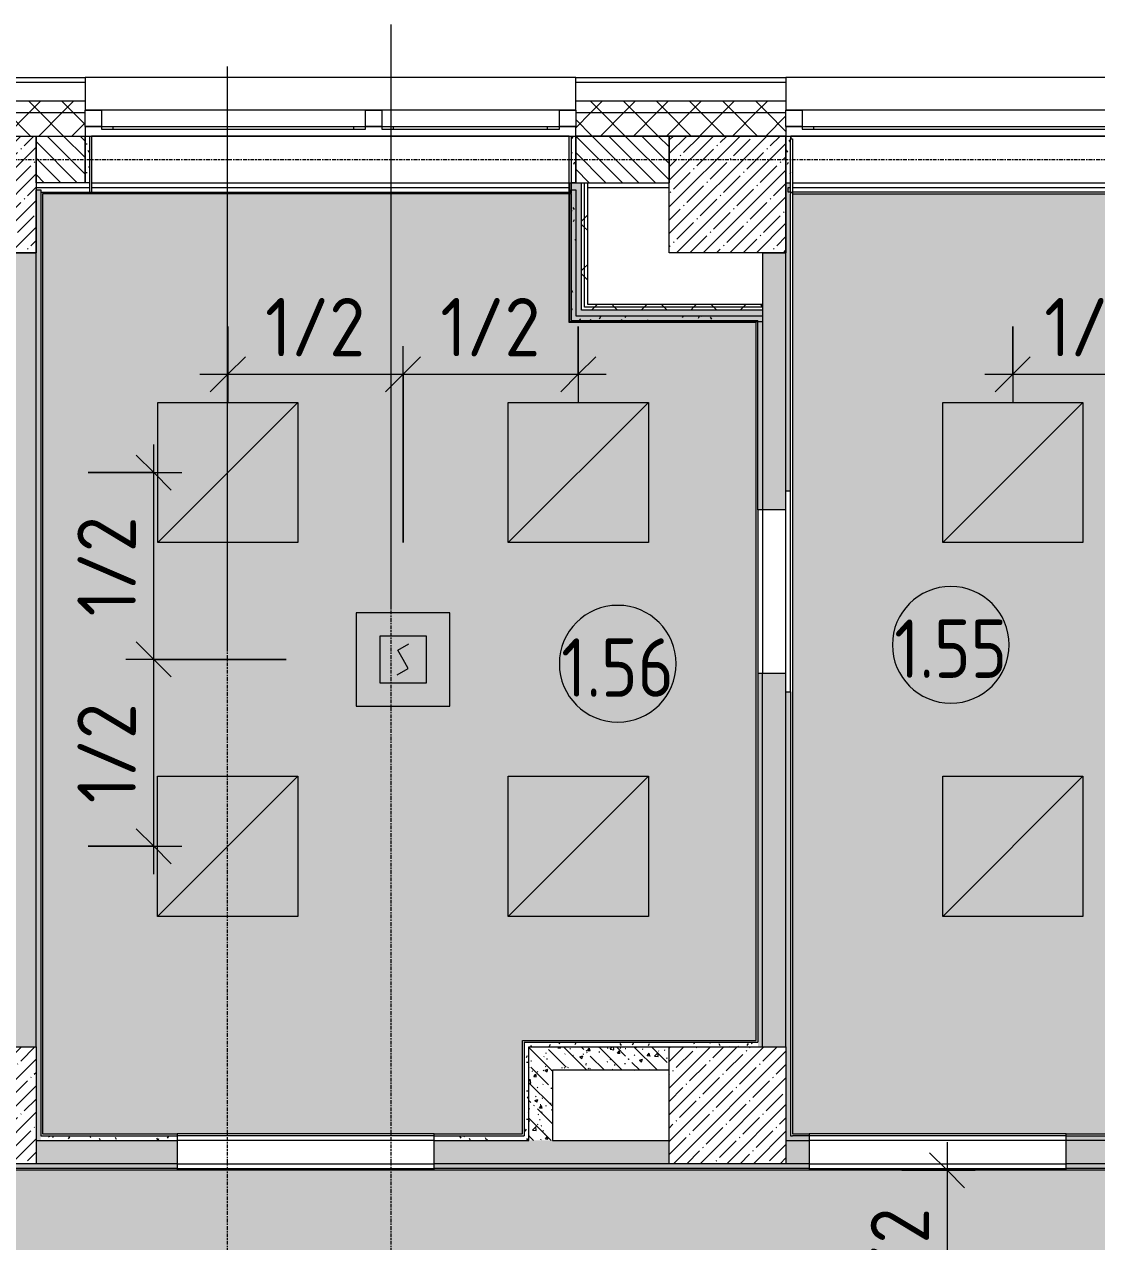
# Model space of a CAD drawing. Header units: millimetres. Extents: x 35928 to 232966, y -8553 to 29000.
# Drawn here: x 73990 to 78580, y 22366 to 27578 of the extents above; entities that cross this region are included whole.
import ezdxf

# ---------------------------------------------------------------- set-up
doc = ezdxf.new("R2010")
doc.units = ezdxf.units.MM
doc.linetypes.add('Осевая', pattern=[31.75, 6.35, -4.7625, 15.875, -4.7625])
for name, color, linetype, lineweight in [('A-ANNO-DIMS', 7, 'Continuous', 9), ('A-ANNO-DIMS-100', 7, 'Continuous', 9), ('A-ANNO-NOTE', 7, 'Continuous', 9), ('A-AREA-IDEN', 7, 'Continuous', 9), ('A-GLAZ', 7, 'Continuous', 9), ('A-GLAZ-1', 7, 'Continuous', 13), ('A-WALL', 7, 'Continuous', 9), ('I-WALL', 7, 'Continuous', 9), ('Q-SPCQ', 7, 'Continuous', 9), ('S-COLS', 7, 'Continuous', 9), ('Оси', 7, 'Continuous', 9), ('Оси-2', 7, 'Осевая', 9)]:
    doc.layers.add(name, color=color, linetype=linetype, lineweight=lineweight)
for name, color, linetype, lineweight, true_color in [('A-CLNG-1', 7, 'Continuous', 9, 0xeaeaea), ('A-WALL-1', 7, 'Continuous', 9, 0x3c3c3c), ('A-WALL-2', 7, 'Continuous', 9, 0x535353), ('A-WALL-FNSH-1', 7, 'Continuous', 9, 0x3c3c3c), ('I-WALL-1', 7, 'Continuous', 9, 0x535353), ('Q-SPCQ-4', 1, 'Continuous', 9, 0xff0000), ('S-COLS-1', 9, 'Continuous', 9, 0x808080), ('S-COLS-2', 7, 'Continuous', 9, 0x3c3c3c)]:
    doc.layers.add(name, color=color, linetype=linetype, lineweight=lineweight, true_color=true_color)
doc.layers.add('A-CLNG-PATT-1', color=7, linetype='Continuous', lineweight=9, transparency=1)
doc.styles.add('GOST Common', font='GOST_Common.ttf', dxfattribs={"width": 0.9, "height": 250})
doc.styles.add('ISOCPEUR', font='isocpeur.ttf', dxfattribs={"width": 0.9, "height": 250})
doc.dimstyles.new('ISO-2_5_0_9К_БОЛЬШОЙ', dxfattribs={"dimscale": 304.8, "dimtxt": 248.995294, "dimasz": 0.492126, "dimexe": 0.393701, "dimexo": 0.984252, "dimgap": 0, "dimtad": 1, "dimdec": 0, "dimrnd": 10, "dimzin": 0, "dimdsep": 46, "dimtxsty": 'ISOCPEUR', "dimblk1": 'OBLIQUE', "dimblk2": 'OBLIQUE', "dimsah": 1, "dimcen": 0.09, "dimdle": 0.393701, "dimazin": 0, "dimtfac": 1, "dimtdec": 4, "dimtix": 1, "dimtmove": 0, "dimatfit": 3, "dimfxl": 1, "dimtvp": 1, "dimtolj": 1, "dimtzin": 0, "dimarcsym": 2})
pattern_1 = [(45, (0, 0), (-57.02463, 57.02463), []), (45, (57.025, 0), (-57.02463, 57.02463), [100.806, -20.161, 3.353, -16.808])]
pattern_2 = [(135, (0, 0), (-75.43415, -75.43415), [106.68, -17.78, 3.556, -17.78]), (135, (0, 75.39), (-75.43415, -75.43415), []), (50, (0, 0), (127.52922, -11.15758), [13.335, -146.685]), (355, (0, 0), (-24.66966, 133.74002), [10.668, -117.348]), (100.451, (10.63, -0.93), (102.85973, 122.58178), [11.333, -124.663]), (46.184, (0, 35.56), (189.75516, -29.43036), [20.002, -220.027]), (96.636, (15.81, 33.1), (166.1822, 173.1996), [17, -186.995]), (351.184, (0, 35.56), (166.18393, 173.19757), [16.002, -176.022]), (21, (17.78, 26.67), (106.13027, -71.58603), [13.335, -146.685]), (326, (17.78, 26.67), (43.26188, 128.93175), [10.668, -117.348]), (71.451, (26.62, 20.7), (149.39198, 57.34505), [11.333, -124.663]), (37.5, (0, 0), (2.162228, 59.188357), [3.353, -112.573, 3.353, -115.773, -117.792]), (37.5, (0, 0), (2.162228, 59.188357), [-235.052, 3.353, -114.44]), (7.5, (0, 0), (46.773857, 70.126152), [3.353, -64.567, 3.353, -109.906, -44.894]), (7.5, (0, 0), (46.773857, 70.126152), [-181.178, 3.353, -41.542]), (327.5, (-39.65, 0), (94.91367, -4.010093), [3.353, -41.097, 3.353, -135.331, -184.023]), (327.5, (-39.65, 0), (94.91367, -4.010093), [-183.134, 3.353, -180.67]), (317.5, (-57.43, 0), (103.69057, 17.79882), [3.353, -54.432, 3.353, -88.748, -130.683]), (317.5, (-57.43, 0), (103.69057, 17.79882), [-149.885, 3.353, -127.33])]
pattern_3 = [(45, (0, 0), (-70.71068, 70.71068), []), (135, (0, 0), (-70.71068, -70.71068), [])]
pattern_4 = [(0, (0, 0), (121.92, 30.48), [10.058, -81.382, 10.058, -81.382, -487.68]), (0, (0, 0), (121.92, 30.48), [-182.88, 10.058, -172.822, 10.058, -81.382, -213.36]), (0, (0, 0), (121.92, 30.48), [-457.2, 10.058, -50.902, 10.058, -142.342]), (120, (45.72, 15.24), (-87.356454, 90.345817), [10.058, -81.382, 10.058, -81.382, -487.68]), (120, (45.72, 15.24), (-87.356454, 90.345817), [-182.88, 10.058, -172.822, 10.058, -81.382, -213.36]), (120, (45.72, 15.24), (-87.356454, 90.345817), [-457.2, 10.058, -50.902, 10.058, -142.342]), (240, (60.96, 76.2), (-34.563546, -120.825817), [10.058, -81.382, 10.058, -81.382, -487.68]), (240, (60.96, 76.2), (-34.563546, -120.825817), [-182.88, 10.058, -172.822, 10.058, -81.382, -213.36]), (240, (60.96, 76.2), (-34.563546, -120.825817), [-457.2, 10.058, -50.902, 10.058, -142.342])]
pattern_5 = [(45, (0, 0), (-106.06602, 106.06602), []), (135, (0, 0), (-106.06602, -106.06602), [])]

# ---------------------------------------------------------------- blocks, each defined once
blk = doc.blocks.new('BSC_Колонна _Прямоугольная - 500х500-V21-Сводный план потолков 1 этажа в осях 12-23')
at = {"layer": 'S-COLS-1'}
h = blk.add_hatch(dxfattribs=at)
h.set_pattern_fill('FP_32', color=256, style=0, pattern_type=2)
h.set_pattern_definition([(45, (-77000, -22950), (-57.02463, 57.02463), []), (45, (-76942.975, -22950), (-57.02463, 57.02463), [100.806, -20.161, 3.353, -16.808])])
h.paths.add_polyline_path([(-250, -250), (250, -250), (250, 250), (-250, 250), (-250, 49.8)])
at = {"layer": 'S-COLS-2'}
for p, q in [((-250, 250), (250, 250)), ((-250, -250), (-250, 250)), ((250, 250), (250, -250)), ((250, -250), (-250, -250))]:
    blk.add_line(p, q, dxfattribs=at)
blk = doc.blocks.new('BSC_Колонна _Прямоугольная - 500х500-V22-Сводный план потолков 1 этажа в осях 12-23')
at = {"layer": 'S-COLS-1'}
h = blk.add_hatch(dxfattribs=at)
h.set_pattern_fill('FP_33', color=256, style=0, pattern_type=2)
h.set_pattern_definition([(45, (-73790, -22950), (-57.02463, 57.02463), []), (45, (-73732.975, -22950), (-57.02463, 57.02463), [100.806, -20.161, 3.353, -16.808])])
h.paths.add_polyline_path([(-250, -250), (250, -250), (250, 250), (-250, 250), (-250, 49.8)])
at = {"layer": 'S-COLS-2'}
for p, q in [((-250, 250), (250, 250)), ((-250, -250), (-250, 250)), ((250, 250), (250, -250)), ((250, -250), (-250, -250))]:
    blk.add_line(p, q, dxfattribs=at)
blk = doc.blocks.new('120_Окно_СКБ_2Ст - 120_Окно_СКБ_2Ст 2100х2400 _мал створка справа_-19092174-Сводный план потолков 1 этажа в осях 12-23')
at = {"layer": 'A-GLAZ'}
for p, q in [((1050, -5), (-1050, -5)), ((-1050, -75), (1050, -75))]:
    blk.add_line(p, q, dxfattribs=at)
at = {"layer": 'A-GLAZ-1'}
for p, q in [((-1050, -75), (-1050, -5)), ((-1050, -5), (-980, -5)), ((-980, -5), (-980, -75)), ((150, -75), (150, -5)), ((150, -5), (220, -5)), ((220, -5), (220, -75)), ((980, -75), (980, -5)), ((980, -5), (1050, -5)), ((1050, -5), (1050, -75)), ((-980, -75), (-1050, -75)), ((-980, -75), (-980, -85)), ((-980, -85), (150, -85)), ((-930, -85), (-930, -75)), ((100, -85), (100, -75)), ((220, -75), (150, -75)), ((150, -85), (150, -75)), ((220, -75), (220, -85)), ((220, -85), (980, -85)), ((270, -85), (270, -75)), ((930, -85), (930, -75)), ((1050, -75), (980, -75)), ((980, -85), (980, -75))]:
    blk.add_line(p, q, dxfattribs=at)
blk = doc.blocks.new('120_Окно_СКБ_2Ст - 120_Окно_СКБ_2Ст 3100х2500 _мал_створка слева_ 2-19089248-Сводный план потолков 1 этажа в осях 12-23')
at = {"layer": 'A-GLAZ'}
for p, q in [((1550, -5), (-1550, -5)), ((-1550, -75), (1550, -75))]:
    blk.add_line(p, q, dxfattribs=at)
at = {"layer": 'A-GLAZ-1'}
for p, q in [((-1550, -75), (-1550, -5)), ((-1550, -5), (-1480, -5)), ((-1480, -5), (-1480, -75)), ((650, -75), (650, -5)), ((650, -5), (720, -5)), ((720, -5), (720, -75)), ((1480, -75), (1480, -5)), ((1480, -5), (1550, -5)), ((1550, -5), (1550, -75)), ((-1480, -75), (-1550, -75)), ((-1480, -75), (-1480, -85)), ((-1480, -85), (650, -85)), ((-1430, -85), (-1430, -75)), ((600, -85), (600, -75)), ((720, -75), (650, -75)), ((650, -85), (650, -75)), ((720, -75), (720, -85)), ((720, -85), (1480, -85)), ((770, -85), (770, -75)), ((1430, -85), (1430, -75)), ((1550, -75), (1480, -75)), ((1480, -85), (1480, -75))]:
    blk.add_line(p, q, dxfattribs=at)
blk = doc.blocks.new('Извещатель потолочный - Монтируемые на перекрытии-30363648-Сводный план потолков 1 этажа в осях 12-23')
at = {"layer": 'Q-SPCQ'}
for p, q in [((-300, 300), (-300, -100)), ((100, 300), (-300, 300)), ((100, -100), (100, 300)), ((0, 200), (-200, 200)), ((-200, 200), (-200, 0)), ((-122.5, 139), (-74.9, 166.5)), ((0, 0), (0, 200)), ((-100, 100), (-122.5, 139)), ((-125.1, 33.5), (-77.5, 61)), ((-77.5, 61), (-100, 100)), ((-200, 0), (0, 0)), ((-300, -100), (100, -100))]:
    blk.add_line(p, q, dxfattribs=at)
blk = doc.blocks.new('DIMBLOCK41-Сводный план потолков 1 этажа в осях 12-23')
at = {"layer": 'A-ANNO-DIMS-100'}
for p, q in [((77939.6, 22792), (77939.6, 21925)), ((77745.7, 22672), (78059.6, 22672)), ((77939.6, 22672), (77745.7, 22672)), ((78177.5, 21925), (77819.6, 21925)), ((77939.6, 21925), (78177.5, 21925))]:
    blk.add_line(p, q, dxfattribs=at)
at = {"layer": 'A-ANNO-DIMS-100', "lineweight": 20}
for p, q in [((77939.6, 22672), (77864.6, 22747)), ((77939.6, 22672), (78014.6, 22597)), ((77939.6, 21925), (77864.6, 22000)), ((77939.6, 21925), (78014.6, 21850))]:
    blk.add_line(p, q, dxfattribs=at)
at = {"layer": 'A-ANNO-DIMS-100', "color": 0, "insert": (77613, 22083), "char_height": 250, "width": 517.144, "attachment_point": 1, "rotation": 90, "line_spacing_factor": 1.149209, "style": 'ISOCPEUR'}
blk.add_mtext('1/2', dxfattribs=at)
blk = doc.blocks.new('_Oblique')
at = {"color": 0, "linetype": 'ByBlock', "lineweight": -2}
blk.add_line((-0.5, -0.5), (0.5, 0.5), dxfattribs=at)
blk = doc.blocks.new('Марка_Помещения - Номер-25198446-Сводный план потолков 1 этажа в осях 12-23')
at = {"layer": 'A-AREA-IDEN'}
for start, end in [(360, 180), (180, 360)]:
    blk.add_arc((0, 0), 2.5, start, end, dxfattribs=at)
blk = doc.blocks.new('DIMBLOCK122-Сводный план потолков 1 этажа в осях 12-23')
at = {"layer": 'A-ANNO-DIMS-100'}
for p, q in [((74861, 26284.4), (74861, 25960)), ((74861, 26080), (74861, 26284.4)), ((75611, 25359), (75611, 26200)), ((74741, 26080), (75611, 26080)), ((75611, 26080), (75611, 25359))]:
    blk.add_line(p, q, dxfattribs=at)
at = {"layer": 'A-ANNO-DIMS-100', "lineweight": 20}
for p, q in [((74861, 26080), (74936, 26155)), ((75611, 26080), (75686, 26155)), ((74861, 26080), (74786, 26005)), ((75611, 26080), (75536, 26005))]:
    blk.add_line(p, q, dxfattribs=at)
at = {"layer": 'A-ANNO-DIMS-100', "color": 0, "insert": (75020.5, 26406.6), "char_height": 250, "width": 517.144, "attachment_point": 1, "line_spacing_factor": 1.149209, "style": 'ISOCPEUR'}
blk.add_mtext('1/2', dxfattribs=at)
blk = doc.blocks.new('DIMBLOCK123-Сводный план потолков 1 этажа в осях 12-23')
at = {"layer": 'A-ANNO-DIMS-100'}
for p, q in [((76361, 26284.4), (76361, 25960)), ((76361, 26080), (76361, 26284.4)), ((75611, 25359), (75611, 26200)), ((75611, 26080), (76481, 26080)), ((75611, 26080), (75611, 25359))]:
    blk.add_line(p, q, dxfattribs=at)
at = {"layer": 'A-ANNO-DIMS-100', "lineweight": 20}
for p, q in [((75611, 26080), (75686, 26155)), ((76361, 26080), (76436, 26155)), ((75611, 26080), (75536, 26005)), ((76361, 26080), (76286, 26005))]:
    blk.add_line(p, q, dxfattribs=at)
at = {"layer": 'A-ANNO-DIMS-100', "color": 0, "insert": (75770.5, 26406.6), "char_height": 250, "width": 517.144, "attachment_point": 1, "line_spacing_factor": 1.149209, "style": 'ISOCPEUR'}
blk.add_mtext('1/2', dxfattribs=at)
blk = doc.blocks.new('DIMBLOCK124-Сводный план потолков 1 этажа в осях 12-23')
at = {"layer": 'A-ANNO-DIMS-100', "lineweight": 20}
for p, q in [((74543.8, 24859), (74468.8, 24934)), ((74543.8, 24859), (74618.8, 24784)), ((74543.8, 24059), (74468.8, 24134)), ((74543.8, 24059), (74618.8, 23984))]:
    blk.add_line(p, q, dxfattribs=at)
at = {"layer": 'A-ANNO-DIMS-100'}
for p, q in [((75111, 24859), (74423.8, 24859)), ((74543.8, 23939), (74543.8, 24859)), ((74543.8, 24859), (75111, 24859)), ((74262.5, 24059), (74663.8, 24059)), ((74543.8, 24059), (74262.5, 24059))]:
    blk.add_line(p, q, dxfattribs=at)
at = {"layer": 'A-ANNO-DIMS-100', "color": 0, "insert": (74217.2, 24243.5), "char_height": 250, "width": 517.144, "attachment_point": 1, "rotation": 90, "line_spacing_factor": 1.149209, "style": 'ISOCPEUR'}
blk.add_mtext('1/2', dxfattribs=at)
blk = doc.blocks.new('DIMBLOCK125-Сводный план потолков 1 этажа в осях 12-23')
at = {"layer": 'A-ANNO-DIMS-100'}
for p, q in [((74543.8, 24859), (74543.8, 25779)), ((74263.5, 25659), (74663.8, 25659)), ((74543.8, 25659), (74263.5, 25659)), ((75111, 24859), (74423.8, 24859)), ((74543.8, 24859), (75111, 24859))]:
    blk.add_line(p, q, dxfattribs=at)
at = {"layer": 'A-ANNO-DIMS-100', "lineweight": 20}
for p, q in [((74543.8, 25659), (74468.8, 25734)), ((74543.8, 25659), (74618.8, 25584)), ((74543.8, 24859), (74468.8, 24934)), ((74543.8, 24859), (74618.8, 24784))]:
    blk.add_line(p, q, dxfattribs=at)
at = {"layer": 'A-ANNO-DIMS-100', "color": 0, "insert": (74217.2, 25043.5), "char_height": 250, "width": 517.144, "attachment_point": 1, "rotation": 90, "line_spacing_factor": 1.149209, "style": 'ISOCPEUR'}
blk.add_mtext('1/2', dxfattribs=at)
blk = doc.blocks.new('DIMBLOCK126-Сводный план потолков 1 этажа в осях 12-23')
at = {"layer": 'A-ANNO-DIMS-100'}
for p, q in [((78221, 26284.4), (78221, 25960)), ((78221, 26080), (78221, 26284.4)), ((78921, 25359), (78921, 26200)), ((78101, 26080), (78921, 26080)), ((78921, 26080), (78921, 25359))]:
    blk.add_line(p, q, dxfattribs=at)
at = {"layer": 'A-ANNO-DIMS-100', "lineweight": 20}
for p, q in [((78221, 26080), (78296, 26155)), ((78921, 26080), (78996, 26155)), ((78221, 26080), (78146, 26005)), ((78921, 26080), (78846, 26005))]:
    blk.add_line(p, q, dxfattribs=at)
at = {"layer": 'A-ANNO-DIMS-100', "color": 0, "insert": (78355.5, 26406.6), "char_height": 250, "width": 517.144, "attachment_point": 1, "line_spacing_factor": 1.149209, "style": 'ISOCPEUR'}
blk.add_mtext('1/2', dxfattribs=at)

msp = doc.modelspace()

# ---------------------------------------------------------------- hatches: boundary and pattern name
at = {"layer": 'A-CLNG-PATT-1'}
h = msp.add_hatch(color=256, dxfattribs=at)
h.paths.add_polyline_path([(81902.3, 20178), (83295.5, 20178), (83295.5, 20188), (83315.5, 20188), (83315.5, 20178), (84490.7, 20178), (84490.7, 21652), (82302, 21652), (82302, 22672), (68282, 22672), (68282, 25864.5), (68266.1, 25822.6), (68238.7, 25782.9), (68202.6, 25750.9), (68159.9, 25728.5), (68113.1, 25717), (68064.9, 25717), (68018.1, 25728.5), (67975.4, 25750.9), (67939.3, 25782.9), (67911.9, 25822.6), (67894.8, 25867.6), (67889, 25915.5), (67894.8, 25963.4), (67911.9, 26008.4), (67939.3, 26048.1), (67975.4, 26080.1), (68018.1, 26102.5), (68064.9, 26114), (68113.1, 26114), (68159.9, 26102.5), (68202.6, 26080.1), (68238.7, 26048.1), (68266.1, 26008.4), (68282, 25966.5), (68282, 26852), (68202, 26852), (68202, 26860), (67111, 26860), (67110, 26852), (66788, 26852), (66788, 26472), (66132, 26472), (66132, 26859), (60788, 26859), (60788, 26472), (60132, 26472), (60132, 26852), (57578, 26852), (57578, 25558), (57958, 25558), (57958, 24978), (58130, 24978), (58130, 24970), (66788, 24970.5), (66788, 22672), (66288, 22672), (66288, 21178), (78707.8, 21178), (78707.8, 20178), (81730, 20178)])
h.paths.add_polyline_path([(78700.8, 21925), (78695, 21877.1), (78677.9, 21832.1), (78650.5, 21792.4), (78614.4, 21760.4), (78571.7, 21738), (78524.9, 21726.5), (78476.7, 21726.5), (78429.9, 21738), (78387.2, 21760.4), (78351.1, 21792.4), (78323.7, 21832.1), (78306.6, 21877.1), (78300.8, 21925), (78306.6, 21972.9), (78323.7, 22017.9), (78351.1, 22057.6), (78387.2, 22089.6), (78429.9, 22112), (78476.7, 22123.5), (78524.9, 22123.5), (78571.7, 22112), (78614.4, 22089.6), (78650.5, 22057.6), (78677.9, 22017.9), (78695, 21972.9), (78697.2, 21954.9)])
h.paths.add_polyline_path([(78876.7, 21726.5), (78829.9, 21738), (78787.2, 21760.4), (78751.1, 21792.4), (78723.7, 21832.1), (78706.6, 21877.1), (78700.8, 21925), (78706.6, 21972.9), (78723.7, 22017.9), (78751.1, 22057.6), (78787.2, 22089.6), (78829.9, 22112), (78876.7, 22123.5), (78924.9, 22123.5), (78971.7, 22112), (79014.4, 22089.6), (79050.5, 22057.6), (79077.9, 22017.9), (79095, 21972.9), (79100.8, 21925), (79095, 21877.1), (79077.9, 21832.1), (79050.5, 21792.4), (79014.4, 21760.4), (78971.7, 21738), (78924.9, 21726.5)])
h = msp.add_hatch(color=256, dxfattribs=at)
h.paths.add_polyline_path([(84380, 20178), (84490.7, 20178), (84490.7, 21652), (82302, 21652), (82302, 22672), (68282, 22672), (68282, 26852), (68202, 26852), (68202, 26860), (67111, 26860), (67110, 26852), (66788, 26852), (66788, 26472), (66132, 26472), (66132, 26859), (60788, 26859), (60788, 26472), (60132, 26472), (60132, 26852), (57578, 26852), (57578, 25558), (57958, 25558), (57958, 24978), (58130, 24978), (58130, 24950), (60770, 24950), (60770, 24955), (61865, 24955), (61865, 24950), (61935, 24950), (61935, 24955), (63055, 24955), (63055, 24950), (63125, 24950), (63125, 24955), (64245, 24955), (64245, 24950), (64315, 24950), (64315, 24955), (65435, 24955), (65435, 24950), (65505, 24950), (65505, 24955), (66590, 24955), (66590, 24950), (66760, 24950), (66760, 24960), (66780, 24960), (66780, 24970.5), (66788, 24970.5), (66788, 22672), (66288, 22672), (66288, 21178), (78707.8, 21178), (78707.8, 20178), (83295.5, 20178), (83295.5, 20188), (83315.5, 20188), (83315.5, 20178), (83430, 20178)])
h.paths.add_polyline_path([(58130, 24810), (58140, 24810.4), (58140, 24850), (58130, 24850)])
h.paths.add_polyline_path([(60600, 24830), (60610, 24830), (60610, 24850), (60600, 24850)])
h = msp.add_hatch(color=256, dxfattribs=at)
h.paths.add_polyline_path([(76122, 22828), (76122, 23228), (77122, 23228), (77122, 26302), (76322, 26302), (76322, 26852), (74068, 26852), (74068, 22828), (76109.1, 22828)])
h.paths.add_polyline_path([(76325, 26852), (76325, 26855), (76322, 26855), (76322, 26852)])
msp.add_hatch(color=256, dxfattribs=at).paths.add_polyline_path([(78997.2, 22828), (80622, 22828), (80622, 26852), (77278, 26852), (77278, 22828), (78450, 22828)])
at = {"layer": 'A-WALL'}
h = msp.add_hatch(dxfattribs=at)
h.set_pattern_fill('FP_17', color=256, style=0, pattern_type=2)
h.set_pattern_definition(pattern_3)
h.paths.add_polyline_path([(84490.7, 27200), (84490.7, 27250), (80350, 27250), (80350, 27200), (83354.8, 27200)])
h.paths.add_polyline_path([(76350, 27200), (77250, 27200), (77250, 27250), (76350, 27250), (76350, 27210)])
h.paths.add_polyline_path([(74250, 27200), (74250, 27250), (72910, 27250), (72910, 27200), (73913.4, 27200)])
h.paths.add_polyline_path([(70810, 27200), (70810, 27250), (68210, 27250), (68210, 27200), (70282, 27200)])
h.paths.add_polyline_path([(67110, 27200), (67110, 27250), (66160, 27250), (66160, 27200), (66650.7, 27200)])
h.paths.add_polyline_path([(60840.6, 27200), (61060, 27200), (61060, 27250), (60005, 27250), (60005, 27200), (60114.4, 27200)])
h.paths.add_polyline_path([(57705, 27200), (57705, 27250), (56860, 27250), (56860, 27200), (57209.3, 27200)])
h.paths.add_polyline_path([(54760, 27200), (54760, 27250), (53860, 27250), (53860, 27200), (54304.3, 27200)])
h.paths.add_polyline_path([(51399.2, 27200), (51760, 27200), (51760, 27250), (50860, 27250), (50860, 27200)])
h.paths.add_polyline_path([(48760, 27200), (48760, 27250), (47660, 27250), (47660, 27200), (48494.1, 27200)])
h.paths.add_polyline_path([(44560, 27200), (44560, 27250), (42160, 27250), (42160, 27200), (44136.6, 27200)])
h = msp.add_hatch(dxfattribs=at)
h.set_pattern_fill('FP_17', color=256, style=0, pattern_type=2)
h.set_pattern_definition(pattern_3)
h.paths.add_polyline_path([(84490.7, 27100), (84490.7, 27200), (80350, 27200), (80350, 27100), (83354.8, 27100)])
h.paths.add_polyline_path([(77250, 27100), (77250, 27200), (76350, 27200), (76350, 27100), (76818.4, 27100)])
h.paths.add_polyline_path([(74040, 27100), (74250, 27100), (74250, 27200), (72910, 27200), (72910, 27100), (73913.4, 27100)])
h.paths.add_polyline_path([(70310, 27100), (70810, 27100), (70810, 27200), (68210, 27200), (68210, 27100), (70282, 27100)])
h.paths.add_polyline_path([(67060, 27100), (67110, 27100), (67110, 27200), (66160, 27200), (66160, 27100), (66760, 27100)])
h.paths.add_polyline_path([(60840.6, 27100), (61060, 27100), (61060, 27200), (60005, 27200), (60005, 27100), (60760, 27100)])
h.paths.add_polyline_path([(57705, 27100), (57705, 27200), (56860, 27200), (56860, 27100), (57209.3, 27100)])
h.paths.add_polyline_path([(54760, 27100), (54760, 27200), (53860, 27200), (53860, 27100), (54304.3, 27100)])
h.paths.add_polyline_path([(51760, 27100), (51760, 27200), (50860, 27200), (50860, 27100), (51399.2, 27100)])
h.paths.add_polyline_path([(48160, 27100), (48760, 27100), (48760, 27200), (47660, 27200), (47660, 27100)])
h.paths.add_polyline_path([(44560, 27100), (44560, 27200), (42160, 27200), (42160, 27100), (44136.6, 27100)])
h = msp.add_hatch(dxfattribs=at)
h.set_pattern_fill('FP_21', color=256, style=0, pattern_type=2)
h.set_pattern_definition([(135, (0, 0), (-35.35534, -35.35534), [])])
h.paths.add_polyline_path([(80449.7, 26900), (80650, 26900), (80650, 27100), (80350, 27100), (80350, 26900)])
h.paths.add_polyline_path([(76350, 26900), (76750, 26900), (76750, 27100), (76350, 27100)])
h.paths.add_polyline_path([(73540, 26900), (73540, 27100), (72910, 27100), (72910, 26900), (73187.1, 26900)])
h.paths.add_polyline_path([(74040, 26900), (74250, 26900), (74250, 27100), (74040, 27100)])
h.paths.add_polyline_path([(68410, 26900), (70310, 26900), (70310, 27100), (68206, 27100), (68206, 26900), (68310, 26900)])
h.paths.add_polyline_path([(66760, 26900), (67060, 26900), (67060, 27100), (66760, 27100)])
h.paths.add_polyline_path([(61060, 26900), (61060, 27100), (60760, 27100), (60760, 26900), (60840.6, 26900)])
h.paths.add_polyline_path([(60160, 26900), (60160, 27100), (60005, 27100), (60005, 26900), (60114.4, 26900)])
h.paths.add_polyline_path([(57550, 26900), (57705, 26900), (57705, 27100), (56860, 27100), (56860, 26900), (57350, 26900)])
h.paths.add_polyline_path([(53860, 26900), (54160, 26900), (54160, 27100), (53860, 27100)])
h.paths.add_polyline_path([(51600, 26900), (51760, 26900), (51760, 27100), (50860, 27100), (50860, 26900), (51400, 26900)])
h.paths.add_polyline_path([(47660, 26900), (48160, 26900), (48160, 27100), (47660, 27100)])
h.paths.add_polyline_path([(44560, 26900), (44560, 27100), (42760, 27100), (42760, 26900), (44136.6, 26900)])
at = {"layer": 'I-WALL'}
h = msp.add_hatch(dxfattribs=at)
h.set_pattern_fill('FP_58', color=256, style=0, pattern_type=2)
h.set_pattern_definition(pattern_4)
h.paths.add_polyline_path([(74270, 26900), (74270, 27100), (74250, 27100), (74250, 26900)])
h = msp.add_hatch(dxfattribs=at)
h.set_pattern_fill('FP_58', color=256, style=0, pattern_type=2)
h.set_pattern_definition(pattern_4)
h.paths.add_polyline_path([(76350, 26900), (76350, 27100), (76330, 27100), (76330, 26900)])
h = msp.add_hatch(dxfattribs=at)
h.set_pattern_fill('FP_58', color=256, style=0, pattern_type=2)
h.set_pattern_definition(pattern_4)
h.paths.add_polyline_path([(77270, 26900), (77270, 27100), (77250, 27100), (77250, 26900)])
for points in [[(76325, 26355), (76375, 26355), (76375, 26900), (76325, 26900), (76325, 26367.5)], [(76818.4, 26305), (77150, 26305), (77150, 26355), (76325, 26355), (76325, 26305)]]:
    msp.add_hatch(color=256, dxfattribs=at).paths.add_polyline_path(points)
h = msp.add_hatch(dxfattribs=at)
h.set_pattern_fill('FP_66', color=256, style=0, pattern_type=2)
h.set_pattern_definition(pattern_5)
h.paths.add_polyline_path([(76387.5, 26367.5), (76387.5, 26900), (76375, 26900), (76375, 26367.5)])
h = msp.add_hatch(dxfattribs=at)
h.set_pattern_fill('FP_66', color=256, style=0, pattern_type=2)
h.set_pattern_definition(pattern_5)
h.paths.add_polyline_path([(76400, 26380), (76400, 26900), (76387.5, 26900), (76387.5, 26380)])
h = msp.add_hatch(dxfattribs=at)
h.set_pattern_fill('FP_58', color=256, style=0, pattern_type=2)
h.set_pattern_definition(pattern_4)
h.paths.add_polyline_path([(77250, 22800), (77270, 22800), (77270, 24720), (77250, 24720), (77250, 22999.8)])
h.paths.add_polyline_path([(77270, 25580), (77270, 26900), (77250, 26900), (77250, 25580)])
h = msp.add_hatch(dxfattribs=at)
h.set_pattern_fill('FP_58', color=256, style=0, pattern_type=2)
h.set_pattern_definition(pattern_4)
h.paths.add_polyline_path([(74040, 22800), (74060, 22800), (74060, 26870), (74040, 26870), (74040, 22999.8)])
h = msp.add_hatch(dxfattribs=at)
h.set_pattern_fill('FP_58', color=256, style=0, pattern_type=2)
h.set_pattern_definition(pattern_4)
h.paths.add_polyline_path([(76330, 26310), (76350, 26310), (76350, 26870), (76330, 26870), (76330, 26714.3)])
h = msp.add_hatch(dxfattribs=at)
h.set_pattern_fill('FP_58', color=256, style=0, pattern_type=2)
h.set_pattern_definition(pattern_4)
h.paths.add_polyline_path([(80350, 26860), (80630, 26860), (80630, 26880), (80350, 26880)])
h.paths.add_polyline_path([(77260, 26860), (77270, 26860), (77270, 26880), (77260, 26880)])
h = msp.add_hatch(dxfattribs=at)
h.set_pattern_fill('FP_22', color=256, style=0, pattern_type=2)
h.set_pattern_definition(pattern_2)
h.paths.add_polyline_path([(74040, 23200), (74040, 26600), (73940, 26600), (73940, 23200)])
h = msp.add_hatch(dxfattribs=at)
h.set_pattern_fill('FP_22', color=256, style=0, pattern_type=2)
h.set_pattern_definition(pattern_2)
h.paths.add_polyline_path([(77170, 23200), (77250, 23200), (77250, 24800), (77150, 24800), (77150, 23200)])
h.paths.add_polyline_path([(77250, 25500), (77250, 26600), (77150, 26600), (77150, 25500)])
h = msp.add_hatch(dxfattribs=at)
h.set_pattern_fill('FP_66', color=256, style=0, pattern_type=2)
h.set_pattern_definition(pattern_5)
h.paths.add_polyline_path([(76387.5, 26367.5), (77150, 26367.5), (77150, 26380), (76387.5, 26380)])
h = msp.add_hatch(dxfattribs=at)
h.set_pattern_fill('FP_58', color=256, style=0, pattern_type=2)
h.set_pattern_definition(pattern_4)
h.paths.add_polyline_path([(77122, 26310), (77150, 26310), (77150, 26330), (76350, 26330), (76350, 26310), (76818.4, 26310)])
h = msp.add_hatch(dxfattribs=at)
h.set_pattern_fill('FP_66', color=256, style=0, pattern_type=2)
h.set_pattern_definition(pattern_5)
h.paths.add_polyline_path([(76818.4, 26355), (77150, 26355), (77150, 26367.5), (76375, 26367.5), (76375, 26355)])
h = msp.add_hatch(dxfattribs=at)
h.set_pattern_fill('FP_58', color=256, style=0, pattern_type=2)
h.set_pattern_definition(pattern_4)
h.paths.add_polyline_path([(77150, 23200), (77150, 24800), (77130, 24800), (77130, 23200)])
h.paths.add_polyline_path([(77130, 25500), (77150, 25500), (77150, 26310), (77130, 26310), (77130, 25785.7)])
h = msp.add_hatch(dxfattribs=at)
h.set_pattern_fill('FP_58', color=256, style=0, pattern_type=2)
h.set_pattern_definition(pattern_4)
h.paths.add_polyline_path([(76150, 23200), (77130, 23200), (77130, 23220), (76130, 23220), (76130, 23200)])
h = msp.add_hatch(dxfattribs=at)
h.set_pattern_fill('FP_58', color=256, style=0, pattern_type=2)
h.set_pattern_definition(pattern_4)
h.paths.add_polyline_path([(76130, 22800), (76150, 22800), (76150, 23200), (76130, 23200), (76130, 22820)])
h = msp.add_hatch(dxfattribs=at)
h.set_pattern_fill('FP_22', color=256, style=0, pattern_type=2)
h.set_pattern_definition(pattern_2)
h.paths.add_polyline_path([(76250, 23100), (76750, 23100), (76750, 23200), (76150, 23200), (76150, 23100)])
h = msp.add_hatch(dxfattribs=at)
h.set_pattern_fill('FP_22', color=256, style=0, pattern_type=2)
h.set_pattern_definition(pattern_2)
h.paths.add_polyline_path([(76250, 22800), (76250, 23100), (76150, 23100), (76150, 22800)])
h = msp.add_hatch(dxfattribs=at)
h.set_pattern_fill('FP_22', color=256, style=0, pattern_type=2)
h.set_pattern_definition(pattern_2)
h.paths.add_polyline_path([(82430, 22700), (82430, 22800), (82200, 22800), (82200, 22700), (82330, 22700)])
h.paths.add_polyline_path([(81150, 22700), (81250, 22700), (81250, 22800), (81150, 22800), (81150, 22796.4)])
h.paths.add_polyline_path([(80449.7, 22700), (80650, 22700), (80650, 22800), (78450, 22800), (78450, 22700), (78997.2, 22700)])
h.paths.add_polyline_path([(77250, 22700), (77350, 22700), (77350, 22800), (77250, 22800), (77250, 22709.1)])
h.paths.add_polyline_path([(76750, 22700), (76750, 22800), (75744.8, 22800), (75744.8, 22700), (76092.2, 22700)])
h.paths.add_polyline_path([(74644.8, 22700), (74644.8, 22800), (74040, 22800), (74040, 22700), (74639.6, 22700)])
h.paths.add_polyline_path([(73540, 22700), (73540, 22800), (70810, 22800), (70810, 22700), (73187.1, 22700)])
h.paths.add_polyline_path([(70210, 22700), (70310, 22700), (70310, 22800), (70210, 22800)])
h.paths.add_polyline_path([(68829.5, 22700), (69110, 22700), (69110, 22800), (68310, 22800), (68310, 22700)])
h = msp.add_hatch(dxfattribs=at)
h.set_pattern_fill('FP_58', color=256, style=0, pattern_type=2)
h.set_pattern_definition(pattern_4)
h.paths.add_polyline_path([(76130, 22800), (76130, 22820), (75744.8, 22820), (75744.8, 22800), (76092.2, 22800)])
h.paths.add_polyline_path([(74060, 22800), (74644.8, 22800), (74644.8, 22820), (74060, 22820)])
h = msp.add_hatch(dxfattribs=at)
h.set_pattern_fill('FP_58', color=256, style=0, pattern_type=2)
h.set_pattern_definition(pattern_4)
h.paths.add_polyline_path([(80650, 22800), (80650, 22820), (78450, 22820), (78450, 22800), (80449.7, 22800)])
h.paths.add_polyline_path([(77350, 22800), (77350, 22820), (77270, 22820), (77270, 22800)])
h = msp.add_hatch(dxfattribs=at)
h.set_pattern_fill('FP_58', color=256, style=0, pattern_type=2)
h.set_pattern_definition(pattern_4)
h.paths.add_polyline_path([(82330, 22680), (82330, 22700), (82200, 22700), (82200, 22680), (82310, 22680)])
h.paths.add_polyline_path([(81250, 22680), (81250, 22700), (78450, 22700), (78450, 22680), (81150, 22680)])
h.paths.add_polyline_path([(77250, 22680), (77350, 22680), (77350, 22700), (75744.8, 22700), (75744.8, 22680), (76750, 22680)])
h.paths.add_polyline_path([(74639.6, 22680), (74644.8, 22680), (74644.8, 22700), (70210, 22700), (70210, 22680), (74040, 22680)])
h.paths.add_polyline_path([(69110, 22680), (69110, 22700), (68310, 22700), (68310, 22680), (68829.5, 22680)])
at = {"layer": 'S-COLS-1'}
h = msp.add_hatch(dxfattribs=at)
h.set_pattern_fill('FP_1', color=256, style=0, pattern_type=2)
h.set_pattern_definition(pattern_1)
h.paths.add_polyline_path([(73540, 26600), (74040, 26600), (74040, 27100), (73540, 27100), (73540, 26714.3)])
h = msp.add_hatch(dxfattribs=at)
h.set_pattern_fill('FP_1', color=256, style=0, pattern_type=2)
h.set_pattern_definition(pattern_1)
h.paths.add_polyline_path([(76750, 26600), (77250, 26600), (77250, 27100), (76750, 27100), (76750, 26714.3)])

# ---------------------------------------------------------------- linework, layer by layer
at = {"layer": 'A-ANNO-NOTE'}
for p, q in [((74561, 25959), (75161, 25959)), ((74561, 25359), (74561, 25959)), ((75161, 25959), (74561, 25359)), ((75161, 25959), (75161, 25359)), ((76061, 25959), (76661, 25959)), ((76061, 25359), (76061, 25959)), ((76661, 25959), (76061, 25359)), ((76661, 25959), (76661, 25359)), ((77921, 25959), (78521, 25959)), ((77921, 25359), (77921, 25959)), ((78521, 25959), (77921, 25359)), ((78521, 25959), (78521, 25359)), ((75161, 25359), (74561, 25359)), ((76661, 25359), (76061, 25359)), ((78521, 25359), (77921, 25359)), ((74560, 24359), (75160, 24359)), ((74560, 23759), (74560, 24359)), ((75160, 24359), (74560, 23759)), ((75160, 24359), (75160, 23759)), ((76061, 24359), (76661, 24359)), ((76061, 23759), (76061, 24359)), ((76661, 24359), (76061, 23759)), ((76661, 24359), (76661, 23759)), ((77921, 24359), (78521, 24359)), ((77921, 23759), (77921, 24359)), ((78521, 24359), (77921, 23759)), ((78521, 24359), (78521, 23759)), ((75160, 23759), (74560, 23759)), ((76661, 23759), (76061, 23759)), ((78521, 23759), (77921, 23759))]:
    msp.add_line(p, q, dxfattribs=at)
at = {"layer": 'A-CLNG-1'}
for p, q in [((76322, 27100), (74278, 27100)), ((77271, 27100), (77271, 27088)), ((77271, 27100), (80350, 27100)), ((74278, 26900), (76322, 26900)), ((77278, 26900), (80322, 26900)), ((81902.3, 22672), (68282, 22672))]:
    msp.add_line(p, q, dxfattribs=at)
at = {"layer": 'A-WALL'}
for p, q in [((72910, 27330), (74250, 27330)), ((76350, 27330), (77250, 27330)), ((72910, 27250), (74250, 27250)), ((76350, 27250), (77250, 27250)), ((72910, 27200), (74250, 27200)), ((76350, 27200), (77250, 27200)), ((74040, 26900), (74040, 27100)), ((74040, 27100), (74250, 27100)), ((76350, 27100), (76750, 27100)), ((76750, 27100), (76750, 26900)), ((76375, 26355), (76375, 26900)), ((76387.5, 26367.5), (76387.5, 26900)), ((74060, 26870), (74060, 22820)), ((77150, 26355), (76375, 26355)), ((77150, 26367.5), (76387.5, 26367.5)), ((76330, 26310), (77130, 26310)), ((77130, 25500), (77130, 26310)), ((77130, 24800), (77130, 23220)), ((77270, 24720), (77270, 22820)), ((76130, 23220), (77130, 23220)), ((76130, 23220), (76130, 22820)), ((74060, 22820), (74644.8, 22820)), ((75744.8, 22820), (76130, 22820)), ((78450, 22820), (80630, 22820))]:
    msp.add_line(p, q, dxfattribs=at)
at = {"layer": 'A-WALL-1'}
for p, q in [((74250, 27330), (74250, 27210)), ((76350, 27210), (76350, 27330)), ((77250, 27330), (77250, 27210)), ((74250, 27140), (74250, 27100)), ((76350, 27100), (76350, 27140)), ((77250, 27140), (77250, 27100)), ((72910, 27100), (74270, 27100)), ((74250, 27100), (74250, 26900)), ((74250, 26900), (74250, 27100)), ((76330, 27100), (76350, 27100)), ((76350, 26900), (76350, 27100)), ((77250, 27100), (76350, 27100)), ((76350, 27100), (76350, 26900)), ((77250, 25500), (77250, 27100)), ((77250, 27100), (77270, 27100)), ((77270, 27100), (77270, 27088)), ((74250, 26900), (74040, 26900)), ((74270, 26900), (74250, 26900)), ((76325, 26305), (76325, 26900)), ((76325, 26900), (76750, 26900)), ((76350, 26900), (76330, 26900)), ((76400, 26900), (76400, 26380)), ((77250, 26900), (77270, 26900)), ((74040, 23200), (74040, 26870)), ((74040, 26870), (74060, 26870)), ((76330, 26852), (76330, 26870)), ((76330, 26870), (76350, 26870)), ((76350, 26870), (76350, 26330)), ((77260, 26860), (77260, 26880)), ((77260, 26880), (77270, 26880)), ((77270, 26860), (77260, 26860)), ((77270, 26858), (77270, 26852)), ((73540, 26600), (74040, 26600)), ((77150, 26600), (77250, 26600)), ((77150, 26600), (77150, 25500)), ((76400, 26380), (77150, 26380)), ((76350, 26330), (77150, 26330)), ((77150, 26305), (76325, 26305)), ((77270, 25580), (77250, 25580)), ((77250, 25500), (77130, 25500)), ((77130, 24800), (77250, 24800)), ((77150, 23200), (77150, 24800)), ((77250, 23200), (77250, 24800)), ((77250, 24720), (77270, 24720)), ((76150, 23200), (76750, 23200)), ((76150, 22800), (76150, 23200)), ((76750, 23100), (76250, 23100)), ((76250, 23100), (76250, 22800)), ((74040, 22800), (74644.8, 22800)), ((74644.8, 22820), (74644.8, 22680)), ((75744.8, 22680), (75744.8, 22820)), ((75744.8, 22800), (76150, 22800)), ((76250, 22800), (76750, 22800)), ((77250, 22800), (77350, 22800)), ((77270, 22820), (77278, 22820)), ((77350, 22820), (77350, 22680)), ((78450, 22680), (78450, 22820)), ((80650, 22800), (78450, 22800)), ((74644.8, 22680), (70210, 22680)), ((74644.8, 22700), (74040, 22700)), ((76750, 22700), (75744.8, 22700)), ((77350, 22680), (75744.8, 22680)), ((77350, 22700), (77250, 22700)), ((80650, 22700), (78450, 22700)), ((81250, 22680), (78450, 22680))]:
    msp.add_line(p, q, dxfattribs=at)
at = {"layer": 'A-WALL-2'}
for p, q in [((76350, 27350), (74250, 27350)), ((80350, 27350), (77250, 27350)), ((74278, 27100), (76322, 27100)), ((77271, 27100), (80350, 27100))]:
    msp.add_line(p, q, dxfattribs=at)
at = {"layer": 'A-WALL-FNSH-1'}
for p, q in [((72910, 27350), (74250, 27350)), ((74250, 27350), (74250, 27330)), ((76350, 27330), (76350, 27350)), ((76350, 27350), (77250, 27350)), ((77250, 27350), (77250, 27330)), ((74270, 26856), (74270, 27100)), ((74270, 27100), (74278, 27100)), ((74278, 27100), (74278, 26856)), ((76322, 26855), (76322, 27100)), ((76322, 27100), (76330, 27100)), ((76330, 27100), (76330, 26855)), ((77270, 26858), (77270, 27088)), ((77270, 27088), (77278, 27088)), ((77278, 27088), (77278, 22828)), ((74060, 26860), (76322, 26860)), ((76330, 26852), (74068, 26852)), ((74068, 26852), (74068, 22828)), ((74278, 26856), (74270, 26856)), ((76322, 26302), (76322, 26860)), ((76330, 26855), (76322, 26855)), ((76330, 26852), (76330, 26310)), ((77270, 26860), (77278, 26860)), ((77278, 26858), (77270, 26858)), ((77270, 24720), (77270, 26852)), ((77122, 26302), (76322, 26302)), ((77122, 23228), (77122, 26302)), ((77130, 25500), (77130, 24800)), ((76122, 22828), (76122, 23228)), ((76122, 23228), (77122, 23228)), ((74068, 22828), (74644.8, 22828)), ((74644.8, 22828), (74644.8, 22820)), ((75744.8, 22820), (75744.8, 22828)), ((75744.8, 22828), (76122, 22828)), ((77278, 22828), (77350, 22828)), ((77350, 22828), (77350, 22820)), ((78450, 22820), (78450, 22828)), ((78450, 22828), (80622, 22828)), ((77350, 22820), (77278, 22820)), ((74644.8, 22680), (74644.8, 22672)), ((75744.8, 22672), (75744.8, 22680)), ((77350, 22680), (77350, 22672)), ((78450, 22672), (78450, 22680))]:
    msp.add_line(p, q, dxfattribs=at)
at = {"layer": 'I-WALL-1'}
for p, q in [((76322, 27100), (74278, 27100)), ((80350, 27100), (77271, 27100)), ((74040, 26880), (74270, 26880)), ((74278, 26880), (76322, 26880)), ((76400, 26880), (76750, 26880)), ((77278, 26880), (80322, 26880)), ((80322, 26860), (77278, 26860)), ((77278, 26852), (80330, 26852)), ((77150, 25500), (77150, 24800)), ((77250, 24800), (77250, 25500)), ((75744.8, 22828), (74644.8, 22828)), ((78450, 22828), (77350, 22828)), ((75744.8, 22820), (74644.8, 22820)), ((75744.8, 22800), (74644.8, 22800)), ((78450, 22820), (77350, 22820)), ((78450, 22800), (77350, 22800)), ((74644.8, 22700), (75744.8, 22700)), ((74644.8, 22680), (75744.8, 22680)), ((77350, 22700), (78450, 22700)), ((77350, 22680), (78450, 22680))]:
    msp.add_line(p, q, dxfattribs=at)
at = {"layer": 'S-COLS'}
for p, q in [((74040, 27100), (74040, 26900)), ((76750, 26900), (76750, 27100))]:
    msp.add_line(p, q, dxfattribs=at)
at = {"layer": 'S-COLS-2'}
for p, q in [((73540, 27100), (74040, 27100)), ((76750, 27100), (77250, 27100)), ((77250, 27100), (77250, 26600)), ((74040, 26900), (74040, 26600)), ((76750, 26600), (76750, 26900)), ((74040, 26600), (73540, 26600)), ((77250, 26600), (76750, 26600))]:
    msp.add_line(p, q, dxfattribs=at)
at = {"layer": 'Оси'}
for p, q in [((75560, 25078.1), (75560, 27578.1)), ((74860, 24898.1), (74860, 27398.1))]:
    msp.add_line(p, q, dxfattribs=at)
at = {"layer": 'Оси-2'}
for p, q in [((39228, 27000), (82300, 27000)), ((75560, 593.7), (75560, 25078.1)), ((74860, 593.7), (74860, 24898.1))]:
    msp.add_line(p, q, dxfattribs=at)

# ---------------------------------------------------------------- block references
at = {"layer": 'A-AREA-IDEN', "xscale": 99.99999999999993, "yscale": 99.99999999999993, "zscale": 99.99999999999993}
for p in [(77955.5, 24921.5), (76530, 24840.6)]:
    msp.add_blockref('Марка_Помещения - Номер-25198446-Сводный план потолков 1 этажа в осях 12-23', p, dxfattribs=at)
at = {"layer": 'A-GLAZ'}
for name, p in [('120_Окно_СКБ_2Ст - 120_Окно_СКБ_2Ст 2100х2400 _мал створка справа_-19092174-Сводный план потолков 1 этажа в осях 12-23', (75300, 27215)), ('120_Окно_СКБ_2Ст - 120_Окно_СКБ_2Ст 3100х2500 _мал_створка слева_ 2-19089248-Сводный план потолков 1 этажа в осях 12-23', (78800, 27215))]:
    msp.add_blockref(name, p, dxfattribs=at)
at = {"layer": 'Q-SPCQ-4'}
msp.add_blockref('Извещатель потолочный - Монтируемые на перекрытии-30363648-Сводный план потолков 1 этажа в осях 12-23', (75711, 24759), dxfattribs=at)
at = {"layer": 'S-COLS'}
for name, p in [('BSC_Колонна _Прямоугольная - 500х500-V22-Сводный план потолков 1 этажа в осях 12-23', (73790, 22950)), ('BSC_Колонна _Прямоугольная - 500х500-V21-Сводный план потолков 1 этажа в осях 12-23', (77000, 22950))]:
    msp.add_blockref(name, p, dxfattribs=at)

# ---------------------------------------------------------------- texts
at = {"layer": 'A-AREA-IDEN', "char_height": 250, "width": 606.076, "attachment_point": 1, "style": 'GOST Common'}
for s, insert in [('1.55', (77713.7, 25030.1)), ('1.56', (76288.1, 24949.2))]:
    msp.add_mtext(s, dxfattribs=dict(at, insert=insert))

# ---------------------------------------------------------------- dimensions: what is measured, and where the dimension line sits
at = {"layer": 'A-ANNO-DIMS'}
for base, p1, p2, override, picture, middle in [((75611, 26080), (74861, 25984.4), (75611, 25059), {"dimpost": '<>', "dimfxl": 1191.147302}, 'DIMBLOCK122-Сводный план потолков 1 этажа в осях 12-23', (75236, 26205)), ((76361, 26080), (75611, 25059), (76361, 25984.4), {"dimpost": '<>', "dimfxl": 1191.147302}, 'DIMBLOCK123-Сводный план потолков 1 этажа в осях 12-23', (75986, 26205)), ((78921, 26080), (78221, 25984.4), (78921, 25059), {"dimpost": '<>', "dimfxl": 1160.315429}, 'DIMBLOCK126-Сводный план потолков 1 этажа в осях 12-23', (78571, 26205))]:
    dim = msp.add_linear_dim(base=base, p1=p1, p2=p2, text='1/2', dimstyle='ISO-2_5_0_9К_БОЛЬШОЙ', override=override, dxfattribs=at)
    dim.commit()
    dim.dimension.update_dxf_attribs({"geometry": picture, "text_midpoint": middle})
for base, p1, p2, override, picture, middle in [((74543.8, 25659), (75411, 24859), (74563.5, 25659), {"dimpost": '<>', "dimfxl": 1165.442513}, 'DIMBLOCK125-Сводный план потолков 1 этажа в осях 12-23', (74418.8, 25259)), ((74543.8, 24859), (74562.5, 24059), (75411, 24859), {"dimpost": '<>', "dimfxl": 1166.16993}, 'DIMBLOCK124-Сводный план потолков 1 этажа в осях 12-23', (74418.8, 24459)), ((77939.6, 21925), (78045.7, 22672), (78477.5, 21925), {"dimpost": '<>', "dimfxl": 862.846353}, 'DIMBLOCK41-Сводный план потолков 1 этажа в осях 12-23', (77814.6, 22298.5))]:
    dim = msp.add_linear_dim(base=base, p1=p1, p2=p2, angle=90, text='1/2', dimstyle='ISO-2_5_0_9К_БОЛЬШОЙ', override=override, dxfattribs=at)
    dim.commit()
    dim.dimension.update_dxf_attribs({"geometry": picture, "text_midpoint": middle})

doc.saveas('drawing.dxf')
